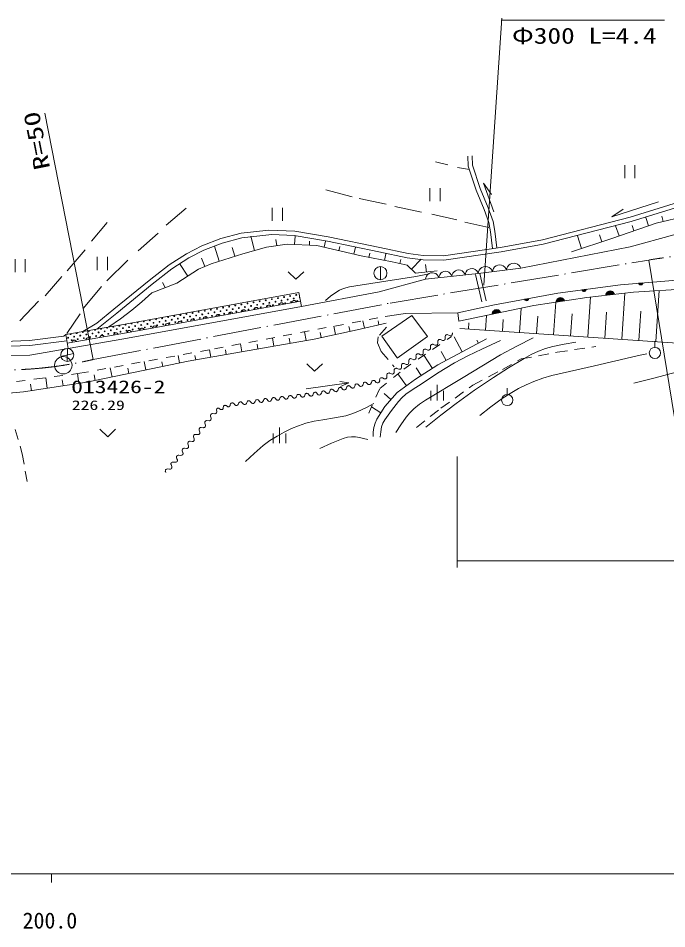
# Model space of a CAD drawing. Units: millimetres, scale not verified. Extents: x 40000 to 680000, y 20000 to 380000.
# Drawn here: x 264215 to 338294, y 198715 to 302794 of the extents above; entities that cross this region are included whole.
import ezdxf
from ezdxf.enums import TextEntityAlignment as Align

# ---------------------------------------------------------------- set-up
doc = ezdxf.new("R2010")
doc.units = ezdxf.units.MM
doc.header["$LTSCALE"] = 1000
for name, pattern in [('USER1', [7.000001, 5.508197, -0.688525, 0.114754, -0.688525]), ('USER2', [4, 3.2, -0.8]), ('USER3', [2, 1.2, -0.8]), ('USER4', [2, 1, -1])]:
    doc.linetypes.add(name, pattern=pattern)
for name, color, linetype, lineweight in [('S-SUV', 7, 'Continuous', 13), ('S-SUV-HICN', 1, 'Continuous', 13), ('S-SUV-LWCN', 7, 'Continuous', 13)]:
    doc.layers.add(name, color=color, linetype=linetype, lineweight=lineweight)
doc.styles.add('ＭＳ ゴシック', font='')
doc.styles.get('ＭＳ ゴシック').set_extended_font_data('MS Gothic')

# ---------------------------------------------------------------- blocks, each defined once
blk = doc.blocks.new('BUHIN1')
at = {"color": 7, "linetype": 'Continuous', "lineweight": 13}
for p, q in [((596, 450), (-596, -446)), ((-596, 450), (596, -446))]:
    blk.add_line(p, q, dxfattribs=at)
blk.add_circle((0, 0), 746, dxfattribs=at)
blk = doc.blocks.new('BUHIN17')
at = {"color": 7, "linetype": 'Continuous', "lineweight": 13}
blk.add_lwpolyline([(-536, 535), (-619, 371), (-659, 202), (-672, -20), (-618, -202), (-532, -368), (-366, -533), (-200, -619), (-18, -672), (205, -658), (370, -615), (536, -535)], dxfattribs=at)
blk = doc.blocks.new('BUHIN18')
at = {"color": 7, "linetype": 'Continuous', "lineweight": 13}
blk.add_lwpolyline([(-585, 567), (-671, 390), (-712, 208), (-723, -31), (-662, -226), (-567, -403), (-386, -579), (-206, -669), (-9, -723), (230, -705), (408, -656), (585, -567)], dxfattribs=at)
blk = doc.blocks.new('BUHIN98')
at = {"color": 7, "linetype": 'Continuous', "lineweight": 13}
blk.add_lwpolyline([(190, -163), (137, -193), (82, -211), (11, -222), (-51, -209), (-107, -184), (-165, -133), (-199, -82), (-221, -23), (-222, 51), (-213, 107), (-190, 163)], dxfattribs=at)
blk = doc.blocks.new('BUHIN99')
at = {"color": 7, "linetype": 'Continuous', "lineweight": 13}
blk.add_lwpolyline([(188, -164), (135, -195), (81, -212), (9, -222), (-52, -208), (-108, -183), (-167, -132), (-199, -80), (-221, -21), (-221, 52), (-212, 109), (-188, 164)], dxfattribs=at)
blk = doc.blocks.new('BUHIN110')
at = {"color": 7, "linetype": 'Continuous', "lineweight": 13}
blk.add_lwpolyline([(510, -1), (446, -103), (405, -149), (352, -184), (285, -202), (222, -202), (163, -184), (107, -151), (64, -102), (-64, 102), (-109, 146), (-153, 179), (-219, 200), (-291, 200), (-354, 182), (-405, 144), (-446, 103), (-510, 1)], dxfattribs=at)
blk = doc.blocks.new('BUHIN111')
at = {"color": 7, "linetype": 'Continuous', "lineweight": 13}
blk.add_lwpolyline([(368, -206), (281, -254), (233, -270), (180, -275), (125, -261), (79, -235), (44, -198), (17, -152), (5, -99), (-5, 99), (-21, 149), (-38, 191), (-78, 232), (-130, 261), (-183, 274), (-235, 267), (-281, 254), (-368, 206)], dxfattribs=at)
blk = doc.blocks.new('BUHIN112')
at = {"color": 7, "linetype": 'Continuous', "lineweight": 13}
blk.add_lwpolyline([(345, -330), (236, -358), (179, -362), (119, -352), (63, -321), (20, -280), (-8, -230), (-25, -171), (-23, -110), (23, 110), (20, 169), (12, 220), (-20, 276), (-68, 323), (-123, 352), (-182, 359), (-236, 358), (-345, 330)], dxfattribs=at)
blk = doc.blocks.new('BUHIN113')
at = {"color": 7, "linetype": 'Continuous', "lineweight": 13}
blk.add_lwpolyline([(378, -306), (269, -343), (211, -353), (150, -347), (90, -321), (43, -282), (11, -234), (-11, -176), (-14, -114), (14, 114), (6, 173), (-6, 224), (-43, 279), (-96, 322), (-154, 347), (-214, 349), (-269, 343), (-378, 306)], dxfattribs=at)
blk = doc.blocks.new('BUHIN114')
at = {"color": 7, "linetype": 'Continuous', "lineweight": 13}
blk.add_lwpolyline([(474, -150), (385, -226), (334, -257), (273, -274), (206, -271), (147, -253), (98, -219), (55, -171), (29, -114), (-29, 114), (-59, 167), (-90, 211), (-145, 250), (-212, 271), (-276, 273), (-335, 252), (-385, 226), (-474, 150)], dxfattribs=at)
blk = doc.blocks.new('BUHIN124')
at = {"color": 7, "linetype": 'Continuous', "lineweight": 13}
for p, q in [((222, 918), (-944, -26)), ((-219, -921), (946, 23))]:
    blk.add_line(p, q, dxfattribs=at)
blk = doc.blocks.new('BUHIN125')
at = {"color": 7, "linetype": 'Continuous', "lineweight": 13}
blk.add_line((-237, -192), (-777, -629), dxfattribs=at)
blk.add_circle((272, 220), 645, dxfattribs=at)
blk = doc.blocks.new('BUHIN126')
at = {"color": 7, "linetype": 'Continuous', "lineweight": 13}
blk.add_lwpolyline([(234, -968), (329, 266), (-899, 430)], dxfattribs=at)
blk = doc.blocks.new('BUHIN127')
at = {"color": 7, "linetype": 'Continuous', "lineweight": 13}
for p, q in [((-596, 443), (243, 1123)), ((-699, -566), (699, 566)), ((310, -676), (1149, 4))]:
    blk.add_line(p, q, dxfattribs=at)
blk = doc.blocks.new('BUHIN130')
at = {"color": 7, "linetype": 'Continuous', "lineweight": 13}
blk.add_line((-580, -470), (580, 470), dxfattribs=at)
blk.add_circle((0, 0), 746, dxfattribs=at)
blk = doc.blocks.new('BUHIN132')
at = {"color": 7, "linetype": 'Continuous', "lineweight": 13}
for radius in [995, 30]:
    blk.add_circle((0, 0), radius, dxfattribs=at)

msp = doc.modelspace()

# ---------------------------------------------------------------- linework, layer by layer
at = {"layer": 'S-SUV'}
for p, q in [((317382, 272262), (319448, 302794)), ((319383, 302567), (338015, 302567)), ((272773, 263785), (267237, 291932)), ((311894, 286393), (313269, 286034)), ((315625, 285891), (315567, 287039)), ((316067, 287064), (316121, 285983)), ((314375, 285735), (315750, 285496)), ((316524, 283137), (315625, 285891)), ((316121, 285983), (316993, 283311)), ((302351, 282387), (299332, 283165)), ((317442, 280937), (316524, 283137)), ((316993, 283311), (317908, 281117)), ((318534, 280652), (317346, 283921)), ((317346, 283921), (318264, 282658)), ((306244, 281550), (303165, 282178)), ((283379, 281100), (281116, 279124)), ((310280, 280624), (307231, 281281)), ((317908, 281117), (318462, 279574)), ((337355, 281817), (332017, 280106)), ((334094, 280040), (339626, 281757)), ((339767, 281277), (334231, 279559)), ((314315, 279757), (311445, 280385)), ((317978, 279444), (317442, 280937)), ((324083, 277452), (334094, 280040)), ((332017, 280106), (333313, 280974)), ((336222, 279068), (335892, 280028)), ((341984, 280546), (337065, 279358)), ((337885, 279556), (337738, 280167)), ((272567, 277328), (274363, 279448)), ((317962, 278860), (315242, 279488)), ((318169, 278392), (317978, 279444)), ((318462, 279574), (318664, 278467)), ((334231, 279559), (324191, 276963)), ((337065, 279358), (332008, 277617)), ((332851, 277907), (332450, 279071)), ((334537, 278488), (334323, 279108)), ((280218, 278226), (277919, 276215)), ((287351, 277601), (289671, 278230)), ((289671, 278230), (292836, 278586)), ((293174, 278070), (289774, 277688)), ((292836, 278586), (295806, 278454)), ((295752, 277956), (293174, 278070)), ((299532, 277307), (295752, 277956)), ((295806, 278454), (299625, 277798)), ((318398, 276479), (318169, 278392)), ((318664, 278467), (318895, 276539)), ((328567, 276477), (328085, 277933)), ((330861, 277237), (330601, 278021)), ((334102, 276661), (339091, 278039)), ((285198, 276779), (287351, 277601)), ((287522, 277078), (285422, 276276)), ((289774, 277688), (287522, 277078)), ((291212, 276243), (290776, 277872)), ((294947, 276963), (292567, 276606)), ((293757, 276784), (293649, 277502)), ((298306, 276810), (294947, 276963)), ((295787, 276925), (295829, 277865)), ((297467, 276849), (297487, 277296)), ((299153, 276613), (299313, 277300)), ((305411, 276085), (299532, 277307)), ((299625, 277798), (305514, 276574)), ((319303, 276578), (324083, 277452)), ((324191, 276963), (319384, 276085)), ((332008, 277617), (327420, 276097)), ((269802, 273916), (271849, 276323)), ((281438, 274587), (283429, 275875)), ((283429, 275875), (285198, 276779)), ((285422, 276276), (283704, 275398)), ((289857, 275880), (286268, 274735)), ((287165, 275021), (286616, 276742)), ((288960, 275594), (288638, 276601)), ((292567, 276606), (289857, 275880)), ((303384, 275627), (298306, 276810)), ((300845, 276219), (300955, 276689)), ((302538, 275824), (302725, 276629)), ((304272, 275455), (304364, 275935)), ((308656, 275398), (305411, 276085)), ((305514, 276574), (308740, 275891)), ((306047, 275111), (306194, 275872)), ((308740, 275891), (310486, 275668)), ((312785, 275631), (319303, 276578)), ((319384, 276085), (312818, 275131)), ((321616, 274209), (334102, 276661)), ((276734, 275137), (274327, 272766)), ((283704, 275398), (281757, 274138)), ((283577, 273322), (282637, 274776)), ((285543, 274429), (285142, 275382)), ((306934, 274940), (303384, 275627)), ((308652, 274558), (306934, 274940)), ((307793, 274749), (307901, 275232)), ((310451, 275169), (308656, 275398)), ((309130, 274100), (310233, 275249)), ((312818, 275131), (310451, 275169)), ((310486, 275668), (312785, 275631)), ((336236, 275154), (341191, 244679)), ((279161, 272812), (281438, 274587)), ((281757, 274138), (279505, 272382)), ((284818, 274124), (282336, 272521)), ((286268, 274735), (284818, 274124)), ((309607, 273642), (308652, 274558)), ((312063, 273909), (309607, 273642)), ((310835, 273775), (310741, 274639)), ((316762, 273624), (321616, 274209)), ((267287, 271078), (269191, 273269)), ((275149, 269525), (279161, 272812)), ((305454, 271520), (310738, 272981)), ((310738, 272981), (316762, 273624)), ((332998, 272326), (340340, 272931)), ((273717, 272120), (271669, 269641)), ((279505, 272382), (275496, 269099)), ((282336, 272521), (279476, 271413)), ((281018, 272010), (280676, 272593)), ((325868, 271384), (332998, 272326)), ((329084, 271777), (328613, 271715)), ((328630, 271686), (329076, 271745)), ((329061, 271711), (328653, 271657)), ((328680, 271629), (329040, 271677)), ((343472, 272034), (334486, 271489)), ((335552, 272505), (335079, 272466)), ((335094, 272436), (335542, 272473)), ((335526, 272440), (335116, 272407)), ((335141, 272377), (335504, 272407)), ((335476, 272374), (335175, 272349)), ((335236, 272322), (335421, 272338)), ((337041, 265834), (337434, 271668)), ((276005, 267738), (296279, 271436)), ((296279, 271436), (296566, 269861)), ((296566, 269861), (305454, 271520)), ((318618, 270030), (325868, 271384)), ((322537, 270730), (322070, 270643)), ((322088, 270615), (322530, 270697)), ((322517, 270663), (322113, 270587)), ((322141, 270561), (322498, 270628)), ((329149, 270890), (323105, 269964)), ((326553, 270619), (325663, 270482)), ((325691, 270550), (326504, 270674)), ((326450, 270729), (325731, 270619)), ((325781, 270690), (326379, 270782)), ((326253, 270826), (325885, 270769)), ((329015, 271642), (328715, 271603)), ((328777, 271579), (328962, 271604)), ((334486, 271489), (329149, 270890)), ((329259, 266359), (329568, 270937)), ((331339, 271199), (332283, 271305)), ((332251, 271364), (331357, 271263)), ((331387, 271330), (332204, 271422)), ((332153, 271479), (331430, 271397)), ((331482, 271466), (332084, 271534)), ((331960, 271583), (331590, 271541)), ((333150, 266097), (333506, 271379)), ((264414, 268205), (266533, 270468)), ((276180, 266753), (296458, 270452)), ((276286, 266162), (296566, 269861)), ((276286, 266162), (296566, 269861)), ((314442, 269112), (318618, 270030)), ((323105, 269964), (314555, 268167)), ((321478, 266884), (321665, 269662)), ((322475, 270591), (322177, 270536)), ((322241, 270516), (322424, 270550)), ((325369, 266621), (325620, 270349)), ((325648, 270417), (326587, 270561)), ((271274, 268995), (269766, 266768)), ((273194, 267946), (275149, 269525)), ((275496, 269099), (273210, 267252)), ((309188, 268807), (305738, 266458)), ((306139, 268703), (308452, 269038)), ((308452, 269038), (314442, 269112)), ((310962, 266426), (309188, 268807)), ((314555, 268167), (314442, 269112)), ((317587, 267146), (317700, 268828)), ((318352, 269029), (319282, 269225)), ((319245, 269281), (318364, 269095)), ((318388, 269164), (319193, 269333)), ((319136, 269385), (318424, 269236)), ((318470, 269309), (319062, 269434)), ((318934, 269471), (318569, 269394)), ((323423, 266752), (323556, 268729)), ((327314, 266490), (327482, 268987)), ((331205, 266228), (331404, 269186)), ((335096, 265965), (335321, 269315)), ((269640, 266632), (276005, 267738)), ((271582, 266969), (273194, 267946)), ((300470, 266641), (300264, 267588)), ((302111, 266998), (301994, 267540)), ((306253, 267939), (302932, 267176)), ((303762, 267367), (303567, 268215)), ((305423, 267749), (305315, 268219)), ((315642, 267277), (315687, 267958)), ((319532, 267015), (319623, 268353)), ((269413, 266435), (269640, 266632)), ((269640, 266632), (269913, 265055)), ((269811, 265646), (276180, 266753)), ((297091, 265947), (296915, 266952)), ((302932, 267176), (298007, 266107)), ((298828, 266285), (298699, 266879)), ((305738, 266458), (307512, 263962)), ((349686, 264981), (314669, 267343)), ((262565, 265842), (265488, 265944)), ((265488, 265944), (269413, 266435)), ((265529, 264293), (276286, 266162)), ((269762, 265924), (265532, 265395)), ((269913, 265055), (276286, 266162)), ((298007, 266107), (288843, 264504)), ((289760, 264664), (289602, 265564)), ((291593, 264985), (291495, 265540)), ((293425, 265305), (293259, 266258)), ((295258, 265626), (295155, 266213)), ((307512, 263945), (310962, 266426)), ((317697, 266154), (312159, 263164)), ((314928, 264659), (313997, 266384)), ((316774, 265656), (316587, 266001)), ((265532, 265395), (262249, 265281)), ((288843, 264504), (283613, 263587)), ((286228, 264045), (286079, 264900)), ((287972, 264351), (287880, 264876)), ((313082, 263663), (312532, 264681)), ((263006, 264223), (265529, 264293)), ((283613, 263587), (272046, 261182)), ((278793, 262585), (278594, 263542)), ((280721, 262986), (280608, 263531)), ((282649, 263387), (282471, 264245)), ((284485, 263740), (284396, 264246)), ((311521, 262757), (310559, 264263)), ((274938, 261783), (274718, 262839)), ((276866, 262184), (276740, 262788)), ((312159, 263164), (309610, 261536)), ((310247, 261943), (309685, 262823)), ((267536, 260490), (267351, 261697)), ((269340, 260767), (269232, 261468)), ((271144, 261044), (270970, 262174)), ((273010, 261383), (272872, 262046)), ((309610, 261536), (307483, 260022)), ((308546, 260779), (307577, 262140)), ((272046, 261182), (264830, 260075)), ((265732, 260213), (265618, 260961)), ((297118, 260415), (301975, 261120)), ((264830, 260075), (261280, 259770)), ((306793, 259226), (305999, 259915)), ((307483, 260022), (306103, 258431)), ((305643, 257703), (304568, 258382)), ((306103, 258431), (305183, 256975)), ((314339, 252683), (314339, 240026)), ((314339, 240781), (388893, 240781)), ((40000, 205000), (579000, 205000)), ((268000, 205000), (268000, 204000))]:
    msp.add_line(p, q, dxfattribs=at)
at = {"layer": 'S-SUV', "linetype": 'USER1'}
for p, q in [((306696, 270240), (336236, 275154)), ((272773, 263785), (306696, 270240))]:
    msp.add_line(p, q, dxfattribs=at)
at = {"layer": 'S-SUV', "linetype": 'USER2'}
for p, q in [((316459, 273511), (317296, 269778)), ((316947, 273621), (317784, 269887))]:
    msp.add_line(p, q, dxfattribs=at)
at = {"layer": 'S-SUV', "linetype": 'USER4'}
for p, q in [((286631, 265000), (306139, 268703)), ((308249, 262685), (313692, 266403)), ((271265, 262213), (286631, 265000)), ((305509, 260462), (308249, 262685)), ((264011, 261258), (266340, 261564)), ((266340, 261564), (271265, 262213)), ((304244, 257665), (305509, 260462))]:
    msp.add_line(p, q, dxfattribs=at)
at = {"layer": 'S-SUV', "linetype": 'USER3'}
for p, q in [((306266, 267476), (305326, 266357)), ((305326, 266357), (305237, 265686)), ((305237, 265686), (305684, 264701)), ((305684, 264701), (307161, 262956)), ((321660, 263851), (325778, 264612)), ((325778, 264612), (330191, 265283)), ((319512, 262642), (321660, 263851)), ((316156, 260852), (319512, 262642)), ((312487, 258212), (316156, 260852)), ((309712, 256019), (312487, 258212)), ((263864, 255798), (264680, 252988)), ((264680, 252988), (265360, 249090))]:
    msp.add_line(p, q, dxfattribs=at)
at = {"layer": 'S-SUV'}
for points in [[(329092, 271810), (329080, 271750), (329058, 271698), (329017, 271637), (328966, 271600), (328910, 271574), (328834, 271564), (328773, 271575), (328714, 271597), (328659, 271646), (328623, 271690), (328597, 271745)], [(335562, 272537), (335547, 272478), (335522, 272428), (335478, 272369), (335426, 272334), (335368, 272311), (335291, 272304), (335231, 272318), (335174, 272344), (335121, 272394), (335087, 272441), (335063, 272496)], [(322543, 270763), (322534, 270703), (322515, 270650), (322477, 270587), (322428, 270547), (322374, 270518), (322298, 270504), (322237, 270511), (322177, 270531), (322119, 270576), (322081, 270618), (322052, 270671)], [(325633, 270351), (325655, 270471), (325697, 270576), (325777, 270700), (325876, 270776), (325987, 270830), (326140, 270854), (326262, 270835), (326380, 270792), (326493, 270698), (326567, 270611), (326621, 270503)], [(331321, 271134), (331348, 271252), (331394, 271356), (331479, 271476), (331581, 271548), (331694, 271598), (331848, 271615), (331969, 271591), (332085, 271544), (332194, 271446), (332265, 271355), (332315, 271245)], [(318341, 268963), (318356, 269084), (318392, 269191), (318465, 269319), (318560, 269400), (318668, 269461), (318819, 269493), (318942, 269480), (319062, 269444), (319180, 269356), (319259, 269273), (319319, 269168)]]:
    msp.add_lwpolyline(points, close=True, dxfattribs=at)
msp.add_lwpolyline([(300944, 261261), (301975, 261120), (301026, 260694)], dxfattribs=at)
for centre in [(292490, 270559), (293187, 270680), (293884, 270801), (294580, 270922), (294989, 270634), (295277, 271043), (295686, 270755), (295974, 271164), (286917, 269590), (287614, 269711), (288310, 269832), (288719, 269544), (289007, 269953), (289416, 269666), (289704, 270074), (290112, 269787), (290400, 270195), (290809, 269908), (291097, 270316), (291218, 269620), (291506, 270029), (291794, 270438), (291915, 269741), (292202, 270150), (292611, 269862), (292899, 270271), (293308, 269983), (293596, 270392), (294005, 270104), (294293, 270513), (294701, 270225), (295398, 270346), (296095, 270467), (280647, 268501), (281344, 268622), (282040, 268743), (282737, 268864), (283146, 268576), (283434, 268985), (283842, 268697), (284130, 269106), (284539, 268818), (284827, 269227), (284948, 268530), (285236, 268939), (285524, 269348), (285645, 268651), (285932, 269060), (286220, 269469), (286341, 268772), (286629, 269181), (287038, 268894), (287326, 269302), (287735, 269015), (288022, 269423), (288431, 269136), (289128, 269257), (289825, 269378), (290521, 269499), (276876, 267487), (277164, 267895), (277572, 267608), (277860, 268017), (278269, 267729), (278557, 268138), (278678, 267441), (278966, 267850), (279254, 268259), (279375, 267562), (279662, 267971), (279950, 268380), (280071, 267683), (280359, 268092), (280768, 267804), (281056, 268213), (281465, 267925), (281752, 268334), (282161, 268046), (282449, 268455), (282858, 268167), (283555, 268288), (284251, 268409), (270606, 266397), (271302, 266518), (271999, 266639), (272696, 266760), (273105, 266473), (273392, 266881), (273801, 266594), (274089, 267002), (274498, 266715), (274786, 267123), (275195, 266836), (275482, 267245), (275891, 266957), (276179, 267366), (276588, 267078), (277285, 267199), (277981, 267320), (269909, 266276), (270318, 265988), (271015, 266109), (271711, 266230), (272408, 266351)]:
    msp.add_circle(centre, 49.8, dxfattribs=at)
at = {"layer": 'S-SUV', "linetype": 'USER1'}
for centre, radius, start, end in [((350949, 185185), 91164, 76.21222, 99.28775), ((262359, 308251), 45670, 246.45161, 283.18164)]:
    msp.add_arc(centre, radius, start, end, dxfattribs=at)
at = {"layer": 'S-SUV'}
for centre, start, end in [((296383, 270876), 102.11982, 278.55493), ((275074, 267532), 130.3037, 69.41041), ((275770, 267653), 130.30354, 69.41056), ((276467, 267774), 120.33723, 80.33615), ((270197, 266685), 130.30476, 69.40934), ((270894, 266806), 130.30461, 69.40949), ((271590, 266927), 130.30446, 69.40965), ((272287, 267048), 130.30431, 69.4098), ((272984, 267169), 130.30415, 69.40995), ((273680, 267290), 130.304, 69.4101), ((274377, 267411), 130.30385, 69.41026)]:
    msp.add_arc(centre, 49.8, start, end, dxfattribs=at)
at = {"layer": 'S-SUV-HICN'}
for points in [[(299311, 270512), (299882, 271011), (300482, 271456), (300912, 271696), (301378, 271886), (302063, 272079), (302781, 272217), (306214, 272723), (309613, 273285), (310391, 273427), (311169, 273572)], [(334548, 261062), (336972, 261672), (339378, 262340), (343310, 263639), (347233, 264969)]]:
    msp.add_lwpolyline(points, dxfattribs=at)
at = {"layer": 'S-SUV-LWCN'}
for points in [[(279476, 271413), (278351, 270391), (277181, 269410), (275882, 268450), (274549, 267534)], [(305574, 254924), (305616, 255508), (305718, 256072), (305872, 256494), (306084, 256896), (306841, 257952), (307646, 258973), (308046, 259412), (308496, 259814), (309343, 260412), (310237, 260970), (312117, 262206), (314033, 263393), (315581, 264211), (317158, 264976), (318226, 265476), (319297, 265969)], [(307351, 255443), (307909, 256331), (308511, 257177), (308937, 257673), (309413, 258134), (310061, 258661), (310753, 259145), (315022, 261743), (319302, 264313), (321151, 265303), (323032, 266254)], [(310776, 256032), (312476, 257423), (314220, 258773), (316342, 260269), (318505, 261720), (320221, 262836), (321986, 263911), (322807, 264351), (323660, 264739), (324454, 265026), (325278, 265260), (326591, 265542), (327923, 265772)], [(316952, 257370), (318192, 258360), (319479, 259310), (320394, 259908), (321340, 260454), (322216, 260895), (323125, 261284), (324140, 261640), (325175, 261940), (330040, 263070), (334904, 264188), (335449, 264310), (336004, 264434)], [(290171, 252125), (291164, 253053), (292205, 253944), (292969, 254513), (293777, 255039), (294582, 255492), (295414, 255890), (296241, 256219), (297085, 256491), (298024, 256726), (298990, 256904), (300322, 257103), (301642, 257362), (302325, 257566), (303000, 257832), (303920, 258272), (304836, 258761)], [(304762, 254972), (304763, 255495), (304825, 256005), (304978, 256495), (305183, 256975)], [(298681, 253623), (299986, 254213), (301349, 254763), (301813, 254891), (302281, 254959), (302742, 254952), (303204, 254883), (303667, 254773), (304140, 254640)]]:
    msp.add_lwpolyline(points, dxfattribs=at)

# ---------------------------------------------------------------- block references
at = {"layer": 'S-SUV', "rotation": 231}
for name, p in [('BUHIN124', (334067, 285255)), ('BUHIN124', (311819, 282630)), ('BUHIN124', (293817, 280380)), ('BUHIN124', (264444, 274504)), ('BUHIN124', (273820, 274754)), ('BUHIN18', (319189, 273917)), ('BUHIN18', (320807, 274112)), ('BUHIN126', (295942, 273379)), ('BUHIN130', (305589, 273650)), ('BUHIN17', (311491, 273061)), ('BUHIN17', (312997, 273222)), ('BUHIN17', (314503, 273383)), ('BUHIN17', (316009, 273544)), ('BUHIN18', (317571, 273722)), ('BUHIN98', (295734, 270320)), ('BUHIN98', (289940, 269263)), ('BUHIN98', (291389, 269527)), ('BUHIN98', (292837, 269791)), ('BUHIN98', (294286, 270055)), ('BUHIN98', (285595, 268470)), ('BUHIN98', (287044, 268735)), ('BUHIN98', (288492, 268999)), ('BUHIN98', (279801, 267414)), ('BUHIN98', (281250, 267678)), ('BUHIN98', (282698, 267942)), ('BUHIN98', (284147, 268206)), ('BUHIN99', (273792, 266338)), ('BUHIN99', (275384, 266615)), ('BUHIN98', (276905, 266885)), ('BUHIN98', (278353, 267149)), ('BUHIN114', (312557, 266015)), ('BUHIN114', (313387, 266563)), ('BUHIN99', (270607, 265785)), ('BUHIN99', (272199, 266061)), ('BUHIN114', (310896, 264919)), ('BUHIN114', (311726, 265467)), ('BUHIN125', (336946, 264879)), ('BUHIN132', (269364, 263124)), ('BUHIN1', (269815, 264302)), ('BUHIN114', (309236, 263822)), ('BUHIN114', (310066, 264370)), ('BUHIN126', (298068, 262878)), ('BUHIN114', (308405, 263274)), ('BUHIN114', (306745, 262177)), ('BUHIN114', (307575, 262725)), ('BUHIN113', (303122, 260851)), ('BUHIN113', (304073, 261053)), ('BUHIN113', (305024, 261254)), ('BUHIN114', (305915, 261629)), ('BUHIN112', (297421, 259763)), ('BUHIN112', (298368, 259884)), ('BUHIN113', (299317, 260046)), ('BUHIN113', (300268, 260247)), ('BUHIN113', (301219, 260448)), ('BUHIN113', (302171, 260650)), ('BUHIN127', (312069, 260003)), ('BUHIN125', (320070, 259503)), ('BUHIN112', (288898, 258674)), ('BUHIN112', (289845, 258795)), ('BUHIN112', (290792, 258916)), ('BUHIN112', (291739, 259037)), ('BUHIN112', (292686, 259158)), ('BUHIN112', (293633, 259279)), ('BUHIN112', (294580, 259400)), ('BUHIN112', (295527, 259521)), ('BUHIN112', (296474, 259642)), ('BUHIN111', (287249, 258143)), ('BUHIN111', (288033, 258457)), ('BUHIN110', (285892, 256799)), ('BUHIN110', (286536, 257591)), ('BUHIN126', (274445, 255378)), ('BUHIN110', (285248, 256007)), ('BUHIN127', (294067, 255128)), ('BUHIN110', (284604, 255215)), ('BUHIN110', (283316, 253631)), ('BUHIN110', (283960, 254423)), ('BUHIN110', (282672, 252839)), ('BUHIN110', (282028, 252047)), ('BUHIN110', (281384, 251255))]:
    msp.add_blockref(name, p, dxfattribs=at)

# ---------------------------------------------------------------- texts
at = {"layer": 'S-SUV', "style": 'ＭＳ ゴシック'}
for s, height, width, p in [('Φ300 L=4.4', 1833, 1.25, (320602, 299324)), ('013426-2', 1466, 1.35, (270262, 259495)), ('226.29', 1100, 1.35, (270331, 257683))]:
    msp.add_text(s, height=height, dxfattribs=dict(at, width=width)).set_placement(p, align=Align.BOTTOM_LEFT)
at = {"layer": 'S-SUV', "style": 'ＭＳ ゴシック', "width": 1.35}
msp.add_text('R=50', height=1833, rotation=101.2, dxfattribs=at).set_placement((268403, 285765), align=Align.BOTTOM_LEFT)
at = {"layer": 'S-SUV', "style": 'ＭＳ ゴシック'}
msp.add_text('200.0', height=1833, dxfattribs=at).set_placement((264719, 198195), align=Align.BOTTOM_LEFT)

doc.saveas('drawing.dxf')
